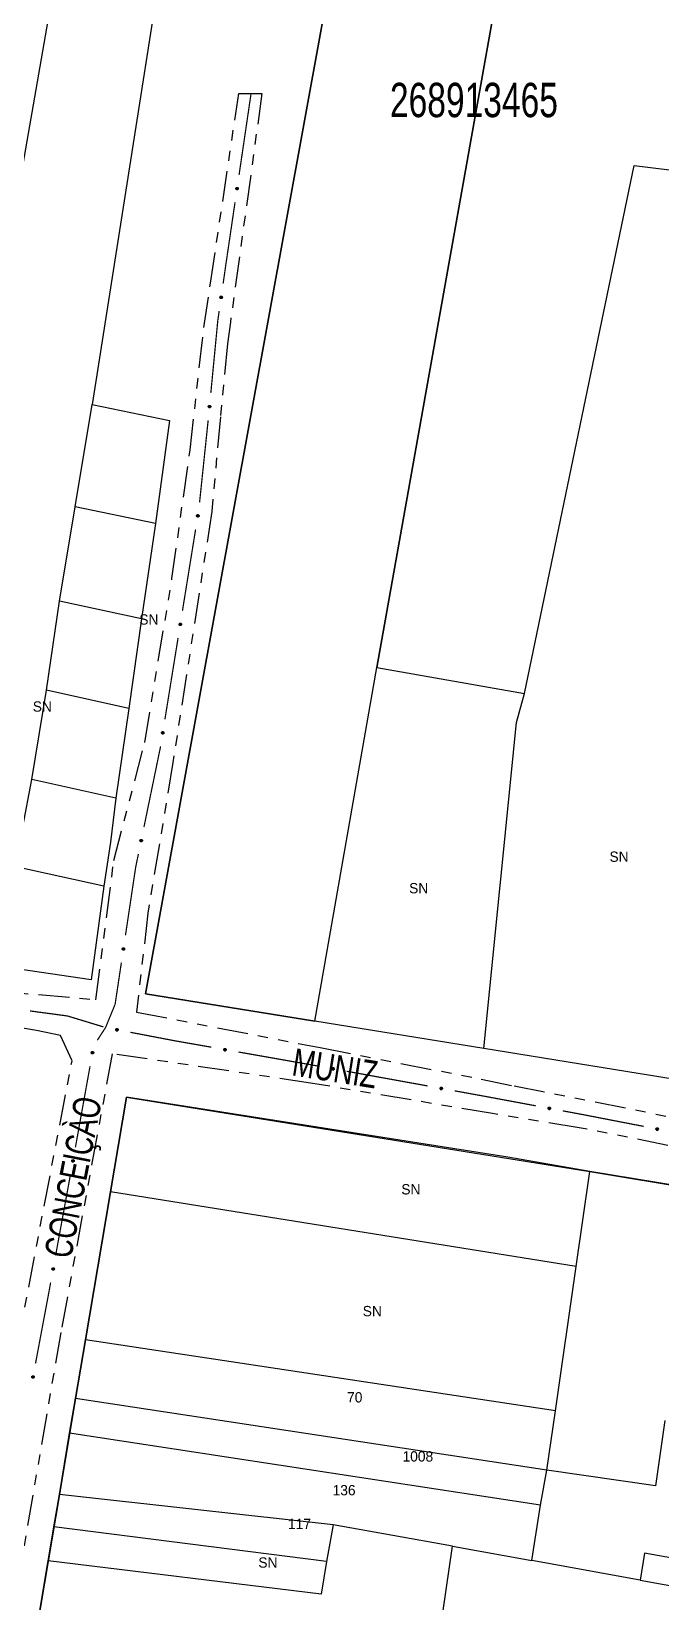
# Model space of a CAD drawing. Extents: x 209193 to 212081, y 4877574 to 4880493.
# Drawn here: x 210175.1 to 210266.9, y 4879284.2 to 4879512.9 of the extents above; entities that cross this region are included whole.
import ezdxf
from ezdxf.enums import TextEntityAlignment as Align

# ---------------------------------------------------------------- set-up
doc = ezdxf.new("R2010")
doc.units = 0
doc.header["$LTSCALE"] = 1.5
doc.header["$MEASUREMENT"] = 0
doc.linetypes.add('TRACO_25', pattern=[8, 3, -1, 1, -1, 1, -1])
for name, color, linetype in [('CD_MALHA_LOTES', 7, 'CONTINUOUS'), ('CD_TXT_QUADRA', 255, 'CONTINUOUS'), ('RU-QUADRA', 210, 'CONTINUOUS'), ('SV-EIXO-RUA-N-PAV', 6, 'CONTINUOUS'), ('SV-RUA-NAO-PAV', 7, 'CONTINUOUS'), ('SV-TXT-RUA-N-PAV', 7, 'CONTINUOUS'), ('Th_NmrPort', 1, 'CONTINUOUS')]:
    doc.layers.add(name, color=color, linetype=linetype)
doc.styles.add('ARIAL', font='ARIAL.SHX')

msp = doc.modelspace()

# ---------------------------------------------------------------- linework, layer by layer
at = {"layer": 'CD_MALHA_LOTES', "linetype": 'Continuous', "flags": 128}
for points in [[(210153.963546, 4879379.587948), (210184.934956, 4879557.23722)], [(210199.308428, 4879556.621214), (210183.908279, 4879458.642045)], [(210224.975343, 4879555.389202), (210191.676799, 4879372.811882)], [(210225.386013, 4879420.312786), (210249.273355, 4879554.225635)], [(210246.911999, 4879416.548305), (210262.859709, 4879493.412159)], [(210262.859709, 4879493.412159), (210299.238282, 4879488.963227)], [(210181.444255, 4879443.721012), (210183.908279, 4879458.642045)], [(210183.908279, 4879458.642045), (210195.201722, 4879456.314911)], [(210195.201722, 4879456.314911), (210193.148369, 4879441.291211)], [(210179.185567, 4879429.997768), (210181.444255, 4879443.721012)], [(210193.148369, 4879441.291211), (210181.444255, 4879443.721012)], [(210193.148369, 4879441.291211), (210191.095015, 4879427.431077)], [(210177.269104, 4879417.027421), (210179.185567, 4879429.997768)], [(210191.095015, 4879427.431077), (210179.185567, 4879429.997768)], [(210191.095015, 4879427.431077), (210189.246998, 4879414.358061)], [(210216.365266, 4879368.826157), (210225.386013, 4879420.312786)], [(210225.386013, 4879420.312786), (210246.911999, 4879416.548305)], [(210175.147306, 4879404.02285), (210177.269104, 4879417.027421)], [(210189.246998, 4879414.358061), (210177.269104, 4879417.027421)], [(210240.953673, 4879364.856585), (210245.71421, 4879412.304708), (210246.911999, 4879416.548305)], [(210189.246998, 4879414.358061), (210187.39898, 4879401.319269)], [(210173.846849, 4879397.144117), (210175.147306, 4879404.02285)], [(210187.39898, 4879401.319269), (210175.147306, 4879404.02285)], [(210187.39898, 4879401.319269), (210186.577638, 4879394.885429)], [(210186.577638, 4879394.885429), (210185.619407, 4879388.485811)], [(210185.619407, 4879388.485811), (210172.820172, 4879391.326283)], [(210185.619407, 4879388.485811), (210183.771389, 4879374.865235)], [(210183.771389, 4879374.865235), (210170.219258, 4879376.850143)], [(210191.676799, 4879372.811882), (210216.365266, 4879368.826157)], [(210240.953673, 4879364.856585), (210216.365266, 4879368.826157)], [(210279.051508, 4879358.70604), (210240.953673, 4879364.856585)], [(210186.582883, 4879343.977264), (210188.912909, 4879357.781519)], [(210188.912909, 4879357.781519), (210256.41674, 4879346.963657)], [(210254.420332, 4879333.111142), (210256.41674, 4879346.963657)], [(210256.41674, 4879346.963657), (210272.198844, 4879344.35318)], [(210182.946263, 4879322.43208), (210186.582883, 4879343.977264)], [(210254.420332, 4879333.111142), (210186.582883, 4879343.977264)], [(210251.390749, 4879312.089727), (210254.420332, 4879333.111142)], [(210181.505339, 4879313.89531), (210182.946263, 4879322.43208)], [(210251.390749, 4879312.089727), (210182.946263, 4879322.43208)], [(210180.65128, 4879308.835431), (210181.505339, 4879313.89531)], [(210250.151348, 4879303.489871), (210181.505339, 4879313.89531)], [(210250.151348, 4879303.489871), (210251.390749, 4879312.089727)], [(210267.355312, 4879310.707482), (210265.98773, 4879301.207549)], [(210179.149943, 4879299.940748), (210180.65128, 4879308.835431)], [(210249.241781, 4879298.351607), (210180.65128, 4879308.835431)], [(210249.241781, 4879298.351607), (210250.151348, 4879303.489871)], [(210265.98773, 4879301.207549), (210250.151348, 4879303.489871)], [(210178.35182, 4879295.212266), (210179.149943, 4879299.940748)], [(210219.022544, 4879295.529759), (210179.149943, 4879299.940748)], [(210247.978833, 4879290.298446), (210249.241781, 4879298.351607)], [(210219.022544, 4879295.529759), (210218.067491, 4879290.175655)], [(210236.412556, 4879292.388037), (210219.022544, 4879295.529759)], [(210177.520466, 4879290.2869), (210178.35182, 4879295.212266)], [(210218.067491, 4879290.175655), (210178.35182, 4879295.212266)], [(210233.638042, 4879273.313932), (210236.412556, 4879292.388037)], [(210236.412556, 4879292.388037), (210247.978833, 4879290.298446)], [(210264.346281, 4879291.394479), (210263.728195, 4879287.453265)], [(210310.102541, 4879283.168264), (210264.346281, 4879291.394479)], [(210175.857757, 4879280.43617), (210177.520466, 4879290.2869)], [(210217.265076, 4879285.421741), (210177.520466, 4879290.2869)], [(210218.067491, 4879290.175655), (210217.265076, 4879285.421741)], [(210263.728195, 4879287.453265), (210247.978833, 4879290.298446)], [(210263.728195, 4879287.453265), (210309.447486, 4879279.193905)]]:
    msp.add_lwpolyline(points, dxfattribs=at)
at = {"layer": 'RU-QUADRA', "linetype": 'Continuous'}
for points in [[(210062.921474, 4879425.723947), (210112.348921, 4879416.069189), (210138.768732, 4879559.187905), (210171.519715, 4879557.613668), (210184.934956, 4879557.23722), (210199.308428, 4879556.621214), (210183.908279, 4879458.642045), (210195.201722, 4879456.314911), (210193.148369, 4879441.291211), (210191.095015, 4879427.431077), (210189.246998, 4879414.358061), (210187.39898, 4879401.319269), (210186.577638, 4879394.885429), (210185.619407, 4879388.485811), (210183.771389, 4879374.865235)], [(210183.771389, 4879374.865235), (210170.219258, 4879376.850143), (210153.963546, 4879379.587948), (210144.928792, 4879381.025295), (210107.215538, 4879387.424912), (210057.357954, 4879396.24898), (210062.921474, 4879425.723947)]]:
    msp.add_lwpolyline(points, dxfattribs=at)
msp.add_lwpolyline([(210191.676799, 4879372.811882), (210224.975343, 4879555.389202), (210249.273355, 4879554.225635), (210225.386013, 4879420.312786), (210246.911999, 4879416.548305), (210262.859709, 4879493.412159), (210299.238282, 4879488.963227), (210345.130726, 4879483.350728), (210343.840896, 4879475.399184), (210339.785168, 4879450.396434), (210337.843043, 4879438.423618), (210333.259281, 4879410.165643), (210331.812736, 4879401.247981), (210329.517417, 4879387.097803), (210327.857879, 4879376.867079), (210323.74163, 4879351.491232), (210301.791424, 4879355.03489), (210279.051508, 4879358.70604), (210240.953673, 4879364.856585), (210216.365266, 4879368.826157)], close=True, dxfattribs=at)
at = {"layer": 'RU-QUADRA', "linetype": 'Continuous', "flags": 128}
msp.add_lwpolyline([(210310.102541, 4879283.168264), (210312.743303, 4879299.190341), (210314.563081, 4879310.231325), (210315.798159, 4879317.724812), (210317.213414, 4879325.785537), (210318.872199, 4879336.375674), (210282.144285, 4879342.70813), (210256.41674, 4879346.963657), (210244.489196, 4879349.022895), (210188.912909, 4879357.781519), (210182.946263, 4879322.43208), (210181.505339, 4879313.89531), (210179.149943, 4879299.940748), (210175.857757, 4879280.43617)], dxfattribs=at)
at = {"layer": 'SV-EIXO-RUA-N-PAV', "const_width": 0.18}
for points in [[(210207.071396, 4879503.911351), (210205.321421, 4879492.039637)], [(210204.738097, 4879488.082399), (210203.425616, 4879479.178614)], [(210203.393883, 4879478.963338), (210202.998415, 4879476.209188)], [(210203.425616, 4879479.178614), (210203.393883, 4879478.963338)], [(210202.429887, 4879472.249797), (210202.287755, 4879471.259949)], [(210202.22368, 4879470.81371), (210201.211581, 4879460.313189)], [(210202.287755, 4879471.259949), (210202.22368, 4879470.81371)], [(210200.822876, 4879456.332137), (210199.574305, 4879444.39727)], [(210198.994171, 4879440.440788), (210197.079338, 4879428.594548)], [(210196.441061, 4879424.645801), (210194.526228, 4879412.79956)], [(210193.865086, 4879408.709362), (210191.470217, 4879397.097031)], [(210193.887951, 4879408.850813), (210193.865086, 4879408.709362)], [(210190.460296, 4879392.200087), (210190.270891, 4879391.281695)], [(210190.66228, 4879393.179476), (210190.460296, 4879392.200087)], [(210190.270891, 4879391.281695), (210188.77747, 4879381.330857)], [(210188.183799, 4879377.375158), (210187.293292, 4879371.441609)], [(210187.270242, 4879371.288026), (210186.186561, 4879368.65783)], [(210187.293292, 4879371.441609), (210187.270242, 4879371.288026)], [(210174.866427, 4879370.334511), (210175.513767, 4879370.246488)], [(210175.513767, 4879370.246488), (210179.821776, 4879369.6678)], [(210179.821776, 4879369.6678), (210180.346637, 4879369.597297)], [(210180.346637, 4879369.597297), (210185.580332, 4879368.005446)], [(210186.186561, 4879368.65783), (210185.880191, 4879367.914243)], [(210185.880191, 4879367.914243), (210184.685272, 4879366.072076)], [(210189.501109, 4879367.221562), (210195.394247, 4879366.094206)], [(210195.394247, 4879366.094206), (210195.7469, 4879366.026744)], [(210195.7469, 4879366.026744), (210201.302218, 4879365.047569)], [(210205.241494, 4879364.353236), (210215.089686, 4879362.617403)], [(210183.617863, 4879362.277192), (210181.489966, 4879350.467363)], [(210215.089686, 4879362.617403), (210215.799702, 4879362.492257)], [(210215.799702, 4879362.492257), (210217.058226, 4879362.264093)], [(210220.994068, 4879361.550545), (210232.801593, 4879359.4099)], [(210236.737434, 4879358.696352), (210240.673276, 4879357.982803)], [(210240.673276, 4879357.982803), (210240.865705, 4879357.947917)], [(210240.865705, 4879357.947917), (210248.537993, 4879356.517818)], [(210252.470265, 4879355.78485), (210254.4364, 4879355.418366)], [(210254.4364, 4879355.418366), (210255.183982, 4879355.279019)], [(210255.183982, 4879355.279019), (210264.254932, 4879353.522033)], [(210180.772023, 4879346.532325), (210178.607081, 4879334.729231)], [(210177.705022, 4879329.811275), (210177.537269, 4879328.896696)], [(210177.885434, 4879330.794866), (210177.705022, 4879329.811275)], [(210177.537269, 4879328.896696), (210175.678152, 4879318.999632)]]:
    msp.add_lwpolyline(points, dxfattribs=at)
at = {"layer": 'SV-EIXO-RUA-N-PAV'}
for points in [[(210205.159616, 4879490.187109), (210205.189339, 4879490.14827), (210205.206943, 4879490.10881), (210205.212153, 4879490.071674), (210205.2082, 4879490.037657), (210205.200236, 4879490.003311), (210205.184567, 4879489.970454), (210205.159099, 4879489.93784), (210205.120347, 4879489.90775), (210205.078739, 4879489.892373), (210205.042604, 4879489.885317), (210205.006896, 4879489.887397), (210204.97366, 4879489.895692), (210204.940069, 4879489.913097), (210204.907269, 4879489.939229), (210204.877955, 4879489.978929), (210204.860962, 4879490.017732), (210204.856866, 4879490.053784), (210204.859184, 4879490.08967), (210204.867735, 4879490.124637), (210204.883302, 4879490.156801), (210204.909673, 4879490.189777), (210204.949239, 4879490.218191), (210204.987747, 4879490.235581), (210205.023733, 4879490.240183), (210205.059011, 4879490.237105), (210205.093557, 4879490.229536), (210205.12724, 4879490.215161), (210205.159616, 4879490.187109)], [(210202.843535, 4879474.356068), (210202.873404, 4879474.31734), (210202.891155, 4879474.277947), (210202.896504, 4879474.24083), (210202.892678, 4879474.206798), (210202.884843, 4879474.172423), (210202.869297, 4879474.139508), (210202.84395, 4879474.106798), (210202.805311, 4879474.076563), (210202.763761, 4879474.061031), (210202.727653, 4879474.05384), (210202.691937, 4879474.055787), (210202.65867, 4879474.063958), (210202.625015, 4879474.081237), (210202.592117, 4879474.107247), (210202.562655, 4879474.146836), (210202.545517, 4879474.185575), (210202.541286, 4879474.221612), (210202.54347, 4879474.257506), (210202.55189, 4879474.292505), (210202.567337, 4879474.324727), (210202.593584, 4879474.357802), (210202.633044, 4879474.386363), (210202.671487, 4879474.403897), (210202.707455, 4879474.408633), (210202.742745, 4879474.405687), (210202.777318, 4879474.398248), (210202.811055, 4879474.383998), (210202.843535, 4879474.356068)], [(210201.143057, 4879458.454871), (210201.174694, 4879458.417574), (210201.194259, 4879458.379049), (210201.201328, 4879458.342221), (210201.199089, 4879458.308048), (210201.192861, 4879458.273346), (210201.178863, 4879458.239744), (210201.155065, 4879458.205891), (210201.117873, 4879458.173891), (210201.077091, 4879458.156444), (210201.041356, 4879458.147581), (210201.005588, 4879458.147864), (210200.971978, 4879458.154479), (210200.937555, 4879458.170174), (210200.903484, 4879458.194626), (210200.872212, 4879458.232802), (210200.853291, 4879458.270702), (210200.847388, 4879458.306504), (210200.847901, 4879458.34246), (210200.854684, 4879458.377813), (210200.868615, 4879458.410718), (210200.893296, 4879458.444978), (210200.931385, 4879458.475344), (210200.96897, 4879458.494647), (210201.004679, 4879458.501051), (210201.040067, 4879458.499749), (210201.07495, 4879458.493926), (210201.109313, 4879458.481261), (210201.143057, 4879458.454871)], [(210199.444907, 4879442.539436), (210199.474088, 4879442.500187), (210199.491141, 4879442.460487), (210199.495835, 4879442.423281), (210199.491409, 4879442.389322), (210199.482969, 4879442.35509), (210199.466844, 4879442.322455), (210199.440925, 4879442.290198), (210199.401758, 4879442.260649), (210199.359941, 4879442.245852), (210199.323711, 4879442.239299), (210199.288035, 4879442.241875), (210199.254918, 4879442.250632), (210199.221572, 4879442.268502), (210199.189139, 4879442.295088), (210199.16038, 4879442.335191), (210199.143928, 4879442.374226), (210199.140333, 4879442.410332), (210199.14315, 4879442.446182), (210199.152186, 4879442.481027), (210199.168198, 4879442.512971), (210199.195025, 4879442.545578), (210199.234983, 4879442.573439), (210199.273729, 4879442.590292), (210199.309775, 4879442.594393), (210199.345007, 4879442.590825), (210199.379444, 4879442.582777), (210199.412924, 4879442.567934), (210199.444907, 4879442.539436)], [(210196.891797, 4879426.744448), (210196.920977, 4879426.705199), (210196.938031, 4879426.665499), (210196.942724, 4879426.628294), (210196.938299, 4879426.594335), (210196.929858, 4879426.560103), (210196.913734, 4879426.527468), (210196.887815, 4879426.49521), (210196.848648, 4879426.465661), (210196.806831, 4879426.450865), (210196.770601, 4879426.444312), (210196.734925, 4879426.446888), (210196.701808, 4879426.455644), (210196.668462, 4879426.473514), (210196.636029, 4879426.5001), (210196.60727, 4879426.540203), (210196.590818, 4879426.579239), (210196.587223, 4879426.615345), (210196.59004, 4879426.651195), (210196.599076, 4879426.686039), (210196.615088, 4879426.717984), (210196.641915, 4879426.750591), (210196.681873, 4879426.778452), (210196.720618, 4879426.795305), (210196.756665, 4879426.799406), (210196.791897, 4879426.795838), (210196.826334, 4879426.78779), (210196.859814, 4879426.772947), (210196.891797, 4879426.744448)], [(210194.338686, 4879410.949461), (210194.367867, 4879410.910212), (210194.384921, 4879410.870512), (210194.389614, 4879410.833306), (210194.385189, 4879410.799347), (210194.376748, 4879410.765115), (210194.360624, 4879410.73248), (210194.334705, 4879410.700223), (210194.295538, 4879410.670674), (210194.253721, 4879410.655877), (210194.217491, 4879410.649324), (210194.181815, 4879410.6519), (210194.148698, 4879410.660657), (210194.115352, 4879410.678527), (210194.082919, 4879410.705113), (210194.054159, 4879410.745216), (210194.037707, 4879410.784251), (210194.034113, 4879410.820357), (210194.03693, 4879410.856207), (210194.045965, 4879410.891052), (210194.061978, 4879410.922996), (210194.088805, 4879410.955603), (210194.128762, 4879410.983464), (210194.167508, 4879411.000317), (210194.203554, 4879411.004418), (210194.238787, 4879411.00085), (210194.273224, 4879410.992802), (210194.306704, 4879410.977959), (210194.338686, 4879410.949461)], [(210191.203081, 4879395.256738), (210191.230543, 4879395.216267), (210191.245869, 4879395.175869), (210191.248954, 4879395.138495), (210191.243068, 4879395.104759), (210191.23316, 4879395.070923), (210191.215643, 4879395.039013), (210191.188357, 4879395.007903), (210191.147953, 4879394.980071), (210191.105537, 4879394.96709), (210191.069058, 4879394.962106), (210191.033526, 4879394.966217), (210191.000817, 4879394.976394), (210190.968273, 4879394.995685), (210190.937016, 4879395.023645), (210190.910013, 4879395.06495), (210190.895259, 4879395.104659), (210190.893225, 4879395.140886), (210190.897584, 4879395.176581), (210190.908114, 4879395.211004), (210190.925489, 4879395.242228), (210190.953697, 4879395.273648), (210190.994819, 4879395.29976), (210191.034255, 4879395.314928), (210191.070445, 4879395.31747), (210191.10549, 4879395.312387), (210191.139548, 4879395.302861), (210191.172358, 4879395.286589), (210191.203081, 4879395.256738)], [(210188.61082, 4879379.478759), (210188.640443, 4879379.439841), (210188.657943, 4879379.400336), (210188.663056, 4879379.363186), (210188.659014, 4879379.329179), (210188.65096, 4879379.294854), (210188.635206, 4879379.262039), (210188.609652, 4879379.229491), (210188.570821, 4879379.199503), (210188.529174, 4879379.184235), (210188.49302, 4879379.177273), (210188.457317, 4879379.179446), (210188.424103, 4879379.187829), (210188.390558, 4879379.205321), (210188.357827, 4879379.231539), (210188.328617, 4879379.271315), (210188.311725, 4879379.310162), (210188.307723, 4879379.346226), (210188.310135, 4879379.382105), (210188.318777, 4879379.41705), (210188.334428, 4879379.449173), (210188.360885, 4879379.48208), (210188.400526, 4879379.51039), (210188.439079, 4879379.52768), (210188.475077, 4879379.532187), (210188.510347, 4879379.529017), (210188.544873, 4879379.521358), (210188.578519, 4879379.506894), (210188.61082, 4879379.478759)], [(210187.416292, 4879367.732464), (210187.456364, 4879367.760504), (210187.496538, 4879367.776409), (210187.533863, 4879367.78003), (210187.567681, 4879367.77463), (210187.601656, 4879367.765208), (210187.633814, 4879367.748152), (210187.665312, 4879367.721316), (210187.693723, 4879367.681316), (210187.707311, 4879367.63909), (210187.712819, 4879367.602687), (210187.709218, 4879367.5671), (210187.699513, 4879367.534248), (210187.680691, 4879367.50143), (210187.653184, 4879367.469775), (210187.61227, 4879367.442181), (210187.572778, 4879367.426858), (210187.536583, 4879367.424303), (210187.500829, 4879367.42815), (210187.466259, 4879367.438184), (210187.434788, 4879367.455109), (210187.402966, 4879367.482862), (210187.376266, 4879367.523604), (210187.360534, 4879367.562819), (210187.357471, 4879367.598968), (210187.362051, 4879367.634083), (210187.371086, 4879367.668274), (210187.386885, 4879367.701314), (210187.416292, 4879367.732464)], [(210184.106326, 4879364.36738), (210184.134796, 4879364.327612), (210184.151131, 4879364.287611), (210184.155154, 4879364.250327), (210184.150117, 4879364.216453), (210184.141062, 4879364.182379), (210184.124352, 4879364.150039), (210184.097856, 4879364.118254), (210184.058163, 4879364.089416), (210184.016086, 4879364.075374), (210183.979744, 4879364.069475), (210183.944121, 4879364.072693), (210183.911167, 4879364.082045), (210183.878148, 4879364.100513), (210183.846199, 4879364.127678), (210183.818167, 4879364.168293), (210183.802421, 4879364.207618), (210183.799477, 4879364.243783), (210183.802939, 4879364.279577), (210183.812601, 4879364.314253), (210183.829186, 4879364.345904), (210183.856596, 4879364.378022), (210183.897049, 4879364.405159), (210183.936092, 4879364.421312), (210183.972206, 4879364.424762), (210184.007368, 4879364.420561), (210184.041655, 4879364.411893), (210184.074863, 4879364.39645), (210184.106326, 4879364.36738)], [(210203.149465, 4879364.833753), (210203.189125, 4879364.862373), (210203.229063, 4879364.87886), (210203.266332, 4879364.883024), (210203.300224, 4879364.878117), (210203.334333, 4879364.869191), (210203.366736, 4879364.852604), (210203.398621, 4879364.826229), (210203.42761, 4879364.786646), (210203.441812, 4879364.744623), (210203.447849, 4879364.708304), (210203.444766, 4879364.672668), (210203.43554, 4879364.639679), (210203.417198, 4879364.60659), (210203.390153, 4879364.574538), (210203.349646, 4879364.546352), (210203.31038, 4879364.530456), (210203.274227, 4879364.527375), (210203.238421, 4879364.530701), (210203.203708, 4879364.540231), (210203.171994, 4879364.556696), (210203.139772, 4879364.583983), (210203.112482, 4879364.624333), (210203.096181, 4879364.663314), (210203.092593, 4879364.699415), (210203.096661, 4879364.734593), (210203.105198, 4879364.768912), (210203.120515, 4879364.802179), (210203.149465, 4879364.833753)], [(210218.904408, 4879362.041265), (210218.944207, 4879362.069691), (210218.984226, 4879362.085984), (210219.021514, 4879362.089966), (210219.055382, 4879362.084893), (210219.089447, 4879362.0758), (210219.121768, 4879362.059056), (210219.153525, 4879362.032525), (210219.182321, 4879361.992801), (210219.196316, 4879361.95071), (210219.202176, 4879361.914361), (210219.19892, 4879361.878741), (210219.189533, 4879361.845797), (210219.171029, 4879361.812798), (210219.143829, 4879361.780879), (210219.103184, 4879361.75289), (210219.063842, 4879361.737186), (210219.027674, 4879361.734282), (210218.991884, 4879361.737782), (210218.957218, 4879361.747482), (210218.925586, 4879361.764101), (210218.893497, 4879361.791546), (210218.866404, 4879361.832028), (210218.850293, 4879361.871089), (210218.846881, 4879361.907206), (210218.851121, 4879361.942364), (210218.859825, 4879361.976641), (210218.875304, 4879362.009832), (210218.904408, 4879362.041265)], [(210234.647774, 4879359.187071), (210234.687574, 4879359.215498), (210234.727592, 4879359.23179), (210234.76488, 4879359.235772), (210234.798749, 4879359.230699), (210234.832813, 4879359.221607), (210234.865135, 4879359.204862), (210234.896891, 4879359.178332), (210234.925687, 4879359.138608), (210234.939683, 4879359.096516), (210234.945543, 4879359.060168), (210234.942286, 4879359.024547), (210234.932899, 4879358.991604), (210234.914396, 4879358.958605), (210234.887195, 4879358.926685), (210234.84655, 4879358.898697), (210234.807208, 4879358.882993), (210234.77104, 4879358.880088), (210234.73525, 4879358.883589), (210234.700584, 4879358.893289), (210234.668952, 4879358.909908), (210234.636863, 4879358.937352), (210234.60977, 4879358.977835), (210234.593659, 4879359.016895), (210234.590247, 4879359.053013), (210234.594487, 4879359.088171), (210234.603191, 4879359.122448), (210234.618671, 4879359.155639), (210234.647774, 4879359.187071)], [(210250.383053, 4879356.285879), (210250.422992, 4879356.314108), (210250.46309, 4879356.330203), (210250.500398, 4879356.334001), (210250.53424, 4879356.328761), (210250.568259, 4879356.319501), (210250.600498, 4879356.302597), (210250.632123, 4879356.27591), (210250.660722, 4879356.236044), (210250.67451, 4879356.193884), (210250.680191, 4879356.157507), (210250.676758, 4879356.121903), (210250.667209, 4879356.089006), (210250.648543, 4879356.056099), (210250.621185, 4879356.024314), (210250.580403, 4879355.996527), (210250.540983, 4879355.981018), (210250.504801, 4879355.978291), (210250.469029, 4879355.981969), (210250.434412, 4879355.991839), (210250.402862, 4879356.008615), (210250.370908, 4879356.036217), (210250.344016, 4879356.076833), (210250.328098, 4879356.115972), (210250.324865, 4879356.152106), (210250.329278, 4879356.187243), (210250.338151, 4879356.221476), (210250.353794, 4879356.254591), (210250.383053, 4879356.285879)], [(210266.098313, 4879353.277108), (210266.13845, 4879353.305056), (210266.17866, 4879353.320868), (210266.215994, 4879353.324403), (210266.249799, 4879353.318925), (210266.283752, 4879353.309425), (210266.31587, 4879353.292295), (210266.347307, 4879353.265386), (210266.375625, 4879353.22532), (210266.389116, 4879353.183063), (210266.39454, 4879353.146648), (210266.390857, 4879353.111069), (210266.381076, 4879353.07824), (210266.362178, 4879353.045465), (210266.334598, 4879353.013873), (210266.293621, 4879352.986374), (210266.254093, 4879352.971142), (210266.217893, 4879352.968671), (210266.182147, 4879352.9726), (210266.1476, 4879352.982714), (210266.116169, 4879352.999711), (210266.084411, 4879353.027538), (210266.057805, 4879353.068342), (210266.042163, 4879353.107593), (210266.039184, 4879353.143749), (210266.043845, 4879353.178853), (210266.052959, 4879353.213023), (210266.068835, 4879353.246027), (210266.098313, 4879353.277108)], [(210181.267042, 4879348.62097), (210181.295386, 4879348.581113), (210181.311597, 4879348.541061), (210181.315502, 4879348.503764), (210181.310359, 4879348.469907), (210181.301197, 4879348.435861), (210181.284386, 4879348.403574), (210181.25779, 4879348.371872), (210181.218007, 4879348.343158), (210181.175886, 4879348.329249), (210181.139526, 4879348.323464), (210181.103912, 4879348.326794), (210181.070988, 4879348.336249), (210181.038028, 4879348.35482), (210181.006164, 4879348.382086), (210180.978259, 4879348.422788), (210180.962636, 4879348.462163), (210180.959806, 4879348.498337), (210180.96338, 4879348.534119), (210180.973151, 4879348.568765), (210180.989836, 4879348.600364), (210181.017346, 4879348.632396), (210181.057884, 4879348.659406), (210181.096978, 4879348.675436), (210181.133103, 4879348.678773), (210181.168251, 4879348.674461), (210181.20251, 4879348.665686), (210181.23567, 4879348.650139), (210181.267042, 4879348.62097)], [(210178.380454, 4879332.883512), (210178.408798, 4879332.843654), (210178.425008, 4879332.803602), (210178.428913, 4879332.766306), (210178.423771, 4879332.732448), (210178.414608, 4879332.698402), (210178.397797, 4879332.666115), (210178.371201, 4879332.634413), (210178.331418, 4879332.6057), (210178.289298, 4879332.59179), (210178.252938, 4879332.586005), (210178.217324, 4879332.589335), (210178.184399, 4879332.59879), (210178.151439, 4879332.617361), (210178.119575, 4879332.644627), (210178.091671, 4879332.68533), (210178.076048, 4879332.724704), (210178.073218, 4879332.760878), (210178.076792, 4879332.796661), (210178.086563, 4879332.831306), (210178.103247, 4879332.862905), (210178.130758, 4879332.894937), (210178.171296, 4879332.921947), (210178.210389, 4879332.937977), (210178.246514, 4879332.941314), (210178.281663, 4879332.937002), (210178.315922, 4879332.928228), (210178.349081, 4879332.91268), (210178.380454, 4879332.883512)], [(210175.443633, 4879317.154899), (210175.471807, 4879317.11492), (210175.487846, 4879317.0748), (210175.491591, 4879317.037487), (210175.486304, 4879317.003651), (210175.476996, 4879316.969645), (210175.460047, 4879316.93743), (210175.433316, 4879316.905842), (210175.39341, 4879316.877299), (210175.351231, 4879316.86357), (210175.314846, 4879316.857941), (210175.279247, 4879316.861423), (210175.246363, 4879316.871018), (210175.213483, 4879316.88973), (210175.181736, 4879316.917132), (210175.154005, 4879316.957954), (210175.138551, 4879316.997395), (210175.135876, 4879317.033581), (210175.139603, 4879317.069347), (210175.149522, 4879317.103951), (210175.166341, 4879317.135478), (210175.193988, 4879317.167392), (210175.234642, 4879317.194228), (210175.273803, 4879317.210091), (210175.309942, 4879317.213274), (210175.345072, 4879317.208812), (210175.379293, 4879317.19989), (210175.412386, 4879317.184201), (210175.443633, 4879317.154899)]]:
    msp.add_lwpolyline(points, close=True, dxfattribs=at)
for points in [[(210204.867735, 4879490.124637), (210204.860962, 4879490.017732)], [(210204.875514, 4879490.136332), (210204.869911, 4879490.004749)], [(210204.883302, 4879490.156801), (210204.877955, 4879489.978929)], [(210204.898038, 4879490.167494), (210204.893284, 4879489.966822)], [(210204.909673, 4879490.189777), (210204.907269, 4879489.939229)], [(210204.93041, 4879490.199962), (210204.923607, 4879489.929249)], [(210204.949239, 4879490.218191), (210204.940069, 4879489.913097)], [(210204.967186, 4879490.224885), (210204.956516, 4879489.909226)], [(210204.987747, 4879490.235581), (210204.97366, 4879489.895692)], [(210205.004473, 4879490.234561), (210204.990222, 4879489.894603)], [(210205.023733, 4879490.240183), (210205.006896, 4879489.887397)], [(210205.040566, 4879490.236137), (210205.022421, 4879489.888477)], [(210205.059011, 4879490.237105), (210205.042604, 4879489.885317)], [(210205.076815, 4879490.229414), (210205.063161, 4879489.893506)], [(210205.093557, 4879490.229536), (210205.078739, 4879489.892373)], [(210205.109569, 4879490.21769), (210205.100647, 4879489.904532)], [(210205.12724, 4879490.215161), (210205.120347, 4879489.90775)], [(210205.141526, 4879490.200565), (210205.138376, 4879489.926556)], [(210205.159616, 4879490.187109), (210205.159099, 4879489.93784)], [(210205.174947, 4879490.165295), (210205.172495, 4879489.961525)], [(210205.189339, 4879490.14827), (210205.184567, 4879489.970454)], [(210205.199472, 4879490.125819), (210205.192717, 4879489.995784)], [(210205.206943, 4879490.10881), (210205.200236, 4879490.003311)], [(210202.55189, 4879474.292505), (210202.545517, 4879474.185575)], [(210202.559626, 4879474.30423), (210202.554514, 4879474.172626)], [(210202.567337, 4879474.324727), (210202.562655, 4879474.146836)], [(210202.582033, 4879474.335475), (210202.578029, 4879474.134786)], [(210202.593584, 4879474.357802), (210202.592117, 4879474.107247)], [(210202.614283, 4879474.368064), (210202.608492, 4879474.097328)], [(210202.633044, 4879474.386363), (210202.625015, 4879474.081237)], [(210202.650966, 4879474.393124), (210202.641476, 4879474.077428)], [(210202.671487, 4879474.403897), (210202.65867, 4879474.063958)], [(210202.688216, 4879474.402939), (210202.675236, 4879474.062931)], [(210202.707455, 4879474.408633), (210202.691937, 4879474.055787)], [(210202.724303, 4879474.40465), (210202.707458, 4879474.056925)], [(210202.742745, 4879474.405687), (210202.727653, 4879474.05384)], [(210202.760578, 4879474.398063), (210202.748179, 4879474.062106)], [(210202.777318, 4879474.398248), (210202.763761, 4879474.061031)], [(210202.793375, 4879474.386461), (210202.785624, 4879474.073272)], [(210202.811055, 4879474.383998), (210202.805311, 4879474.076563)], [(210202.825396, 4879474.369456), (210202.823269, 4879474.095437)], [(210202.843535, 4879474.356068), (210202.84395, 4879474.106798)], [(210202.858948, 4879474.334311), (210202.857258, 4879474.130533)], [(210202.873404, 4879474.31734), (210202.869297, 4879474.139508)], [(210202.88362, 4879474.294927), (210202.877352, 4879474.164868)], [(210202.891155, 4879474.277947), (210202.884843, 4879474.172423)], [(210200.854684, 4879458.377813), (210200.853291, 4879458.270702)], [(210200.861865, 4879458.389884), (210200.86288, 4879458.258185)], [(210200.868615, 4879458.410718), (210200.872212, 4879458.232802)], [(210200.882795, 4879458.422138), (210200.88813, 4879458.221481)], [(210200.893296, 4879458.444978), (210200.903484, 4879458.194626)], [(210200.913494, 4879458.456192), (210200.920302, 4879458.185479)], [(210200.931385, 4879458.475344), (210200.937555, 4879458.170174)], [(210200.948972, 4879458.482931), (210200.954176, 4879458.167135)], [(210200.96897, 4879458.494647), (210200.971978, 4879458.154479)], [(210200.985726, 4879458.494468), (210200.988573, 4879458.154224)], [(210201.004679, 4879458.501051), (210201.005588, 4879458.147864)], [(210201.021694, 4879458.497855), (210201.02104, 4879458.149724)], [(210201.040067, 4879458.499749), (210201.041356, 4879458.147581)], [(210201.058236, 4879458.492963), (210201.061476, 4879458.156793)], [(210201.07495, 4879458.493926), (210201.077091, 4879458.156444)], [(210201.091537, 4879458.482899), (210201.098361, 4879458.169688)], [(210201.109313, 4879458.481261), (210201.117873, 4879458.173891)], [(210201.124314, 4879458.467402), (210201.134935, 4879458.19358)], [(210201.143057, 4879458.454871), (210201.155065, 4879458.205891)], [(210201.159465, 4879458.433855), (210201.167254, 4879458.230219)], [(210201.174694, 4879458.417574), (210201.178863, 4879458.239744)], [(210201.185942, 4879458.395661), (210201.185729, 4879458.265451)], [(210201.194259, 4879458.379049), (210201.192861, 4879458.273346)], [(210199.152186, 4879442.481027), (210199.143928, 4879442.374226)], [(210199.160127, 4879442.492613), (210199.152695, 4879442.36112)], [(210199.168198, 4879442.512971), (210199.16038, 4879442.335191)], [(210199.183082, 4879442.523459), (210199.175539, 4879442.322872)], [(210199.195025, 4879442.545578), (210199.189139, 4879442.295088)], [(210199.215901, 4879442.555474), (210199.205336, 4879442.284882)], [(210199.234983, 4879442.573439), (210199.221572, 4879442.268502)], [(210199.25302, 4879442.579883), (210199.237964, 4879442.264403)], [(210199.273729, 4879442.590292), (210199.254918, 4879442.250632)], [(210199.290439, 4879442.589039), (210199.271463, 4879442.249313)], [(210199.309775, 4879442.594393), (210199.288035, 4879442.241875)], [(210199.32655, 4879442.590113), (210199.303574, 4879442.24274)], [(210199.345007, 4879442.590825), (210199.323711, 4879442.239299)], [(210199.362703, 4879442.582887), (210199.34438, 4879442.247202)], [(210199.379444, 4879442.582777), (210199.359941, 4879442.245852)], [(210199.39529, 4879442.570709), (210199.382016, 4879442.257705)], [(210199.412924, 4879442.567934), (210199.401758, 4879442.260649)], [(210199.427006, 4879442.553142), (210199.420047, 4879442.279203)], [(210199.444907, 4879442.539436), (210199.440925, 4879442.290198)], [(210199.459933, 4879442.517411), (210199.454649, 4879442.313694)], [(210199.474088, 4879442.500187), (210199.466844, 4879442.322455)], [(210199.483907, 4879442.477597), (210199.475345, 4879442.347669)], [(210199.491141, 4879442.460487), (210199.482969, 4879442.35509)], [(210196.599076, 4879426.686039), (210196.590818, 4879426.579239)], [(210196.607017, 4879426.697626), (210196.599584, 4879426.566133)], [(210196.615088, 4879426.717984), (210196.60727, 4879426.540203)], [(210196.629972, 4879426.728471), (210196.622429, 4879426.527884)], [(210196.641915, 4879426.750591), (210196.636029, 4879426.5001)], [(210196.662791, 4879426.760486), (210196.652226, 4879426.489894)], [(210196.681873, 4879426.778452), (210196.668462, 4879426.473514)], [(210196.69991, 4879426.784896), (210196.684854, 4879426.469416)], [(210196.720618, 4879426.795305), (210196.701808, 4879426.455644)], [(210196.737328, 4879426.794052), (210196.718353, 4879426.454325)], [(210196.756665, 4879426.799406), (210196.734925, 4879426.446888)], [(210196.77344, 4879426.795126), (210196.750464, 4879426.447752)], [(210196.791897, 4879426.795838), (210196.770601, 4879426.444312)], [(210196.809592, 4879426.7879), (210196.79127, 4879426.452214)], [(210196.826334, 4879426.78779), (210196.806831, 4879426.450865)], [(210196.84218, 4879426.775721), (210196.828906, 4879426.462718)], [(210196.859814, 4879426.772947), (210196.848648, 4879426.465661)], [(210196.873896, 4879426.758155), (210196.866937, 4879426.484215)], [(210196.891797, 4879426.744448), (210196.887815, 4879426.49521)], [(210196.906823, 4879426.722423), (210196.901539, 4879426.518707)], [(210196.920977, 4879426.705199), (210196.913734, 4879426.527468)], [(210196.930797, 4879426.68261), (210196.922235, 4879426.552682)], [(210196.938031, 4879426.665499), (210196.929858, 4879426.560103)], [(210194.045965, 4879410.891052), (210194.037707, 4879410.784251)], [(210194.053907, 4879410.902638), (210194.046474, 4879410.771145)], [(210194.061978, 4879410.922996), (210194.054159, 4879410.745216)], [(210194.076861, 4879410.933484), (210194.069319, 4879410.732897)], [(210194.088805, 4879410.955603), (210194.082919, 4879410.705113)], [(210194.109681, 4879410.965499), (210194.099116, 4879410.694907)], [(210194.128762, 4879410.983464), (210194.115352, 4879410.678527)], [(210194.1468, 4879410.989908), (210194.131744, 4879410.674428)], [(210194.167508, 4879411.000317), (210194.148698, 4879410.660657)], [(210194.184218, 4879410.999064), (210194.165243, 4879410.659338)], [(210194.203554, 4879411.004418), (210194.181815, 4879410.6519)], [(210194.22033, 4879411.000138), (210194.197354, 4879410.652765)], [(210194.238787, 4879411.00085), (210194.217491, 4879410.649324)], [(210194.256482, 4879410.992913), (210194.23816, 4879410.657227)], [(210194.273224, 4879410.992802), (210194.253721, 4879410.655877)], [(210194.28907, 4879410.980734), (210194.275796, 4879410.66773)], [(210194.306704, 4879410.977959), (210194.295538, 4879410.670674)], [(210194.320786, 4879410.963167), (210194.313826, 4879410.689228)], [(210194.338686, 4879410.949461), (210194.334705, 4879410.700223)], [(210194.353713, 4879410.927436), (210194.348429, 4879410.723719)], [(210194.367867, 4879410.910212), (210194.360624, 4879410.73248)], [(210194.377686, 4879410.887623), (210194.369125, 4879410.757694)], [(210194.384921, 4879410.870512), (210194.376748, 4879410.765115)], [(210190.908114, 4879395.211004), (210190.895259, 4879395.104659)], [(210190.916548, 4879395.222237), (210190.903453, 4879395.091187)], [(210190.925489, 4879395.242228), (210190.910013, 4879395.06495)], [(210190.940811, 4879395.252064), (210190.924627, 4879395.051989)], [(210190.953697, 4879395.273648), (210190.937016, 4879395.023645)], [(210190.97498, 4879395.282635), (210190.952758, 4879395.01275)], [(210190.994819, 4879395.29976), (210190.968273, 4879394.995685)], [(210191.013117, 4879395.305421), (210190.984473, 4879394.990883)], [(210191.034255, 4879395.314928), (210191.000817, 4879394.976394)], [(210191.050896, 4879395.312955), (210191.01729, 4879394.974363)], [(210191.070445, 4879395.31747), (210191.033526, 4879394.966217)], [(210191.08702, 4879395.312471), (210191.049088, 4879394.966412)], [(210191.10549, 4879395.312387), (210191.069058, 4879394.962106)], [(210191.122827, 4879395.303693), (210191.090049, 4879394.96911)], [(210191.139548, 4879395.302861), (210191.105537, 4879394.96709)], [(210191.154859, 4879395.290121), (210191.128102, 4879394.977981)], [(210191.172358, 4879395.286589), (210191.147953, 4879394.980071)], [(210191.185788, 4879395.271203), (210191.167024, 4879394.997819)], [(210191.203081, 4879395.256738), (210191.188357, 4879395.007903)], [(210191.217144, 4879395.234085), (210191.203081, 4879395.030786)], [(210191.230543, 4879395.216267), (210191.215643, 4879395.039013)], [(210191.239379, 4879395.193276), (210191.225223, 4879395.063837)], [(210191.245869, 4879395.175869), (210191.23316, 4879395.070923)], [(210188.318777, 4879379.41705), (210188.311725, 4879379.310162)], [(210188.326587, 4879379.428725), (210188.320639, 4879379.297156)], [(210188.334428, 4879379.449173), (210188.328617, 4879379.271315)], [(210188.349192, 4879379.459827), (210188.343914, 4879379.259168)], [(210188.360885, 4879379.48208), (210188.357827, 4879379.231539)], [(210188.381649, 4879379.492211), (210188.374138, 4879379.221517)], [(210188.400526, 4879379.51039), (210188.390558, 4879379.205321)], [(210188.41849, 4879379.517038), (210188.406995, 4879379.201408)], [(210188.439079, 4879379.52768), (210188.424103, 4879379.187829)], [(210188.455802, 4879379.526616), (210188.440662, 4879379.186696)], [(210188.475077, 4879379.532187), (210188.457317, 4879379.179446)], [(210188.4919, 4879379.528097), (210188.472846, 4879379.180487)], [(210188.510347, 4879379.529017), (210188.49302, 4879379.177273)], [(210188.528131, 4879379.52128), (210188.513599, 4879379.185409)], [(210188.544873, 4879379.521358), (210188.529174, 4879379.184235)], [(210188.560854, 4879379.50947), (210188.551113, 4879379.196336)], [(210188.578519, 4879379.506894), (210188.570821, 4879379.199503)], [(210188.592766, 4879379.492262), (210188.588899, 4879379.218261)], [(210188.61082, 4879379.478759), (210188.609652, 4879379.229491)], [(210188.626094, 4879379.456904), (210188.62311, 4879379.253141)], [(210188.640443, 4879379.439841), (210188.635206, 4879379.262039)], [(210188.650516, 4879379.417364), (210188.643421, 4879379.287348)], [(210188.657943, 4879379.400336), (210188.65096, 4879379.294854)], [(210187.357471, 4879367.598968), (210187.709218, 4879367.5671)], [(210187.360534, 4879367.562819), (210187.699513, 4879367.534248)], [(210187.362051, 4879367.634083), (210187.712819, 4879367.602687)], [(210187.362232, 4879367.615614), (210187.708801, 4879367.582657)], [(210187.362267, 4879367.579486), (210187.701307, 4879367.550748)], [(210187.370343, 4879367.54182), (210187.68526, 4879367.517697)], [(210187.370494, 4879367.651543), (210187.705514, 4879367.623575)], [(210187.371086, 4879367.668274), (210187.707311, 4879367.63909)], [(210187.376266, 4879367.523604), (210187.680691, 4879367.50143)], [(210187.383605, 4879367.683767), (210187.696097, 4879367.661497)], [(210187.386885, 4879367.701314), (210187.693723, 4879367.681316)], [(210187.393675, 4879367.504014), (210187.663851, 4879367.485672)], [(210187.402076, 4879367.714965), (210187.675703, 4879367.70013)], [(210187.402966, 4879367.482862), (210187.653184, 4879367.469775)], [(210187.416292, 4879367.732464), (210187.665312, 4879367.721316)], [(210187.424733, 4879367.470288), (210187.62502, 4879367.456979)], [(210187.434788, 4879367.455109), (210187.61227, 4879367.442181)], [(210187.43874, 4879367.74685), (210187.64222, 4879367.73571)], [(210187.454906, 4879367.446455), (210187.58613, 4879367.435244)], [(210187.456364, 4879367.760504), (210187.633814, 4879367.748152)], [(210187.466259, 4879367.438184), (210187.572778, 4879367.426858)], [(210187.479226, 4879367.769669), (210187.608854, 4879367.757375)], [(210187.496538, 4879367.776409), (210187.601656, 4879367.765208)], [(210183.812601, 4879364.314253), (210183.802421, 4879364.207618)], [(210183.820749, 4879364.325694), (210183.81095, 4879364.194357)], [(210183.829186, 4879364.345904), (210183.818167, 4879364.168293)], [(210183.844256, 4879364.356121), (210183.833102, 4879364.155703)], [(210183.856596, 4879364.378022), (210183.846199, 4879364.127678)], [(210183.877647, 4879364.38754), (210183.86221, 4879364.117182)], [(210183.897049, 4879364.405159), (210183.878148, 4879364.100513)], [(210183.9152, 4879364.411277), (210183.894464, 4879364.096119)], [(210183.936092, 4879364.421312), (210183.911167, 4879364.082045)], [(210183.952777, 4879364.419758), (210183.927685, 4879364.080428)], [(210183.972206, 4879364.424762), (210183.944121, 4879364.072693)], [(210183.988902, 4879364.420181), (210183.959673, 4879364.073278)], [(210184.007368, 4879364.420561), (210183.979744, 4879364.069475)], [(210184.024918, 4879364.412305), (210184.000553, 4879364.077004)], [(210184.041655, 4879364.411893), (210184.016086, 4879364.075374)], [(210184.057281, 4879364.399542), (210184.038371, 4879364.086828)], [(210184.074863, 4879364.39645), (210184.058163, 4879364.089416)], [(210184.088676, 4879364.381407), (210184.076783, 4879364.107637)], [(210184.106326, 4879364.36738), (210184.097856, 4879364.118254)], [(210184.120954, 4879364.345088), (210184.112001, 4879364.1415)], [(210184.134796, 4879364.327612), (210184.124352, 4879364.150039)], [(210184.144206, 4879364.304849), (210184.133306, 4879364.175096)], [(210184.151131, 4879364.287611), (210184.141062, 4879364.182379)], [(210203.092593, 4879364.699415), (210203.444766, 4879364.672668)], [(210203.096181, 4879364.663314), (210203.43554, 4879364.639679)], [(210203.096661, 4879364.734593), (210203.447849, 4879364.708304)], [(210203.09711, 4879364.716128), (210203.444122, 4879364.688218)], [(210203.097671, 4879364.680005), (210203.437094, 4879364.656203)], [(210203.104849, 4879364.752174), (210203.440241, 4879364.729083)], [(210203.105198, 4879364.768912), (210203.441812, 4879364.744623)], [(210203.106295, 4879364.642461), (210203.421529, 4879364.622922)], [(210203.112482, 4879364.624333), (210203.417198, 4879364.60659)], [(210203.11749, 4879364.784585), (210203.430273, 4879364.766864)], [(210203.120515, 4879364.802179), (210203.42761, 4879364.786646)], [(210203.130174, 4879364.604998), (210203.400589, 4879364.590589)], [(210203.135506, 4879364.816049), (210203.409319, 4879364.805197)], [(210203.139772, 4879364.583983), (210203.390153, 4879364.574538)], [(210203.149465, 4879364.833753), (210203.398621, 4879364.826229)], [(210203.161719, 4879364.571727), (210203.362179, 4879364.561334)], [(210203.171701, 4879364.848464), (210203.375322, 4879364.840286)], [(210203.171994, 4879364.556696), (210203.349646, 4879364.546352)], [(210203.189125, 4879364.862373), (210203.366736, 4879364.852604)], [(210203.192236, 4879364.548336), (210203.32361, 4879364.539036)], [(210203.203708, 4879364.540231), (210203.31038, 4879364.530456)], [(210203.211851, 4879364.87187), (210203.341645, 4879364.861463)], [(210203.229063, 4879364.87886), (210203.334333, 4879364.869191)], [(210218.846881, 4879361.907206), (210219.19892, 4879361.878741)], [(210218.850293, 4879361.871089), (210219.189533, 4879361.845797)], [(210218.851121, 4879361.942364), (210219.202176, 4879361.914361)], [(210218.85148, 4879361.923897), (210219.198352, 4879361.894294)], [(210218.851865, 4879361.887772), (210219.191167, 4879361.862314)], [(210218.859395, 4879361.959905), (210219.19467, 4879361.935177)], [(210218.859825, 4879361.976641), (210219.196316, 4879361.95071)], [(210218.872194, 4879361.992254), (210219.184887, 4879361.973007)], [(210218.875304, 4879362.009832), (210219.182321, 4879361.992801)], [(210218.890363, 4879362.023629), (210219.164119, 4879362.011441)], [(210218.904408, 4879362.041265), (210219.153525, 4879362.032525)], [(210218.926716, 4879362.055868), (210219.130295, 4879362.046695)], [(210218.944207, 4879362.069691), (210219.121768, 4879362.059056)], [(210218.96698, 4879362.079077), (210219.096721, 4879362.068036)], [(210218.984226, 4879362.085984), (210219.089447, 4879362.0758)], [(210218.860305, 4879361.850186), (210219.17544, 4879361.829109)], [(210218.866404, 4879361.832028), (210219.171029, 4879361.812798)], [(210218.884001, 4879361.812607), (210219.154342, 4879361.796878)], [(210218.893497, 4879361.791546), (210219.143829, 4879361.780879)], [(210218.915384, 4879361.779182), (210219.11579, 4879361.767811)], [(210218.925586, 4879361.764101), (210219.103184, 4879361.75289)], [(210218.945786, 4879361.755643), (210219.077113, 4879361.745701)], [(210218.957218, 4879361.747482), (210219.063842, 4879361.737186)], [(210234.590247, 4879359.053013), (210234.942286, 4879359.024547)], [(210234.593659, 4879359.016895), (210234.932899, 4879358.991604)], [(210234.594487, 4879359.088171), (210234.945543, 4879359.060168)], [(210234.594847, 4879359.069704), (210234.941718, 4879359.0401)], [(210234.595231, 4879359.033578), (210234.934534, 4879359.00812)], [(210234.602761, 4879359.105712), (210234.938036, 4879359.080984)], [(210234.603191, 4879359.122448), (210234.939683, 4879359.096516)], [(210234.603671, 4879358.995992), (210234.918806, 4879358.974916)], [(210234.60977, 4879358.977835), (210234.914396, 4879358.958605)], [(210234.61556, 4879359.13806), (210234.928253, 4879359.118813)], [(210234.618671, 4879359.155639), (210234.925687, 4879359.138608)], [(210234.627367, 4879358.958414), (210234.897709, 4879358.942685)], [(210234.633729, 4879359.169436), (210234.907486, 4879359.157248)], [(210234.636863, 4879358.937352), (210234.887195, 4879358.926685)], [(210234.647774, 4879359.187071), (210234.896891, 4879359.178332)], [(210234.65875, 4879358.924989), (210234.859157, 4879358.913618)], [(210234.668952, 4879358.909908), (210234.84655, 4879358.898697)], [(210234.670083, 4879359.201674), (210234.873661, 4879359.192502)], [(210234.687574, 4879359.215498), (210234.865135, 4879359.204862)], [(210234.689152, 4879358.901449), (210234.820479, 4879358.891508)], [(210234.700584, 4879358.893289), (210234.807208, 4879358.882993)], [(210234.710346, 4879359.224884), (210234.840087, 4879359.213843)], [(210234.727592, 4879359.23179), (210234.832813, 4879359.221607)], [(210250.324865, 4879356.152106), (210250.676758, 4879356.121903)], [(210250.328098, 4879356.115972), (210250.667209, 4879356.089006)], [(210250.329278, 4879356.187243), (210250.680191, 4879356.157507)], [(210250.329546, 4879356.168774), (210250.676267, 4879356.137459)], [(210250.329752, 4879356.132647), (210250.668925, 4879356.105515)], [(210250.337639, 4879356.204743), (210250.672787, 4879356.17836)], [(210250.338007, 4879356.09502), (210250.653034, 4879356.072388)], [(210250.338151, 4879356.221476), (210250.67451, 4879356.193884)], [(210250.344016, 4879356.076833), (210250.648543, 4879356.056099)], [(210250.350597, 4879356.237028), (210250.663191, 4879356.216238)], [(210250.353794, 4879356.254591), (210250.660722, 4879356.236044)], [(210250.361517, 4879356.057325), (210250.631777, 4879356.040262)], [(210250.36892, 4879356.268313), (210250.642613, 4879356.254774)], [(210250.370908, 4879356.036217), (210250.621185, 4879356.024314)], [(210250.383053, 4879356.285879), (210250.632123, 4879356.27591)], [(210250.392735, 4879356.023746), (210250.593082, 4879356.011386)], [(210250.402862, 4879356.008615), (210250.580403, 4879355.996527)], [(210250.405432, 4879356.300372), (210250.608963, 4879356.290195)], [(210250.422992, 4879356.314108), (210250.600498, 4879356.302597)], [(210250.42302, 4879356.000056), (210250.554296, 4879355.989467)], [(210250.434412, 4879355.991839), (210250.540983, 4879355.981018)], [(210250.44581, 4879356.323382), (210250.575495, 4879356.311701)], [(210250.46309, 4879356.330203), (210250.568259, 4879356.319501)], [(210266.039184, 4879353.143749), (210266.390857, 4879353.111069)], [(210266.042163, 4879353.107593), (210266.381076, 4879353.07824)], [(210266.043845, 4879353.178853), (210266.39454, 4879353.146648)], [(210266.043935, 4879353.124256), (210266.382908, 4879353.094736)], [(210266.043983, 4879353.160383), (210266.390475, 4879353.126627)], [(210266.051924, 4879353.086571), (210266.366784, 4879353.061722)], [(210266.052329, 4879353.196294), (210266.387283, 4879353.167552)], [(210266.052959, 4879353.213023), (210266.389116, 4879353.183063)], [(210266.057805, 4879353.068342), (210266.362178, 4879353.045465)], [(210266.065514, 4879353.228487), (210266.377954, 4879353.205496)], [(210266.068835, 4879353.246027), (210266.375625, 4879353.22532)], [(210266.075169, 4879353.048712), (210266.345302, 4879353.029746)], [(210266.084057, 4879353.259642), (210266.357648, 4879353.244176)], [(210266.084411, 4879353.027538), (210266.334598, 4879353.013873)], [(210266.098313, 4879353.277108), (210266.347307, 4879353.265386)], [(210266.106149, 4879353.014913), (210266.306405, 4879353.001143)], [(210266.116169, 4879352.999711), (210266.293621, 4879352.986374)], [(210266.120794, 4879353.291443), (210266.324248, 4879353.279833)], [(210266.136266, 4879352.991011), (210266.267465, 4879352.979498)], [(210266.13845, 4879353.305056), (210266.31587, 4879353.292295)], [(210266.1476, 4879352.982714), (210266.254093, 4879352.971142)], [(210266.161333, 4879353.314169), (210266.290933, 4879353.301575)], [(210266.17866, 4879353.320868), (210266.283752, 4879353.309425)], [(210180.973151, 4879348.568765), (210180.962636, 4879348.462163)], [(210180.981336, 4879348.580181), (210180.971124, 4879348.448875)], [(210180.989836, 4879348.600364), (210180.978259, 4879348.422788)], [(210181.004938, 4879348.610534), (210180.993154, 4879348.410152)], [(210181.017346, 4879348.632396), (210181.006164, 4879348.382086)], [(210181.038427, 4879348.641848), (210181.022142, 4879348.37154)], [(210181.057884, 4879348.659406), (210181.038028, 4879348.35482)], [(210181.076054, 4879348.665467), (210181.054329, 4879348.350376)], [(210181.096978, 4879348.675436), (210181.070988, 4879348.336249)], [(210181.113658, 4879348.67383), (210181.087501, 4879348.33458)], [(210181.133103, 4879348.678773), (210181.103912, 4879348.326794)], [(210181.149784, 4879348.67414), (210181.119466, 4879348.32733)], [(210181.168251, 4879348.674461), (210181.139526, 4879348.323464)], [(210181.185775, 4879348.666151), (210181.160358, 4879348.330928)], [(210181.20251, 4879348.665686), (210181.175886, 4879348.329249)], [(210181.218098, 4879348.653286), (210181.198207, 4879348.340633)], [(210181.23567, 4879348.650139), (210181.218007, 4879348.343158)], [(210181.249435, 4879348.635052), (210181.236684, 4879348.361321)], [(210181.267042, 4879348.62097), (210181.25779, 4879348.371872)], [(210181.281599, 4879348.598632), (210181.272008, 4879348.395073)], [(210181.295386, 4879348.581113), (210181.284386, 4879348.403574)], [(210181.304726, 4879348.558321), (210181.293418, 4879348.428603)], [(210181.311597, 4879348.541061), (210181.301197, 4879348.435861)], [(210178.086563, 4879332.831306), (210178.076048, 4879332.724704)], [(210178.094747, 4879332.842722), (210178.084536, 4879332.711416)], [(210178.103247, 4879332.862905), (210178.091671, 4879332.68533)], [(210178.118349, 4879332.873075), (210178.106566, 4879332.672693)], [(210178.130758, 4879332.894937), (210178.119575, 4879332.644627)], [(210178.151839, 4879332.904389), (210178.135553, 4879332.634081)], [(210178.171296, 4879332.921947), (210178.151439, 4879332.617361)], [(210178.189466, 4879332.928008), (210178.167741, 4879332.612917)], [(210178.210389, 4879332.937977), (210178.184399, 4879332.59879)], [(210178.227069, 4879332.936371), (210178.200913, 4879332.597122)], [(210178.246514, 4879332.941314), (210178.217324, 4879332.589335)], [(210178.263195, 4879332.936681), (210178.232878, 4879332.589871)], [(210178.281663, 4879332.937002), (210178.252938, 4879332.586005)], [(210178.299187, 4879332.928692), (210178.273769, 4879332.593469)], [(210178.315922, 4879332.928228), (210178.289298, 4879332.59179)], [(210178.331509, 4879332.915827), (210178.311619, 4879332.603174)], [(210178.349081, 4879332.91268), (210178.331418, 4879332.6057)], [(210178.362847, 4879332.897593), (210178.350095, 4879332.623862)], [(210178.380454, 4879332.883512), (210178.371201, 4879332.634413)], [(210178.395011, 4879332.861174), (210178.385419, 4879332.657615)], [(210178.408798, 4879332.843654), (210178.397797, 4879332.666115)], [(210178.418137, 4879332.820862), (210178.40683, 4879332.691144)], [(210178.425008, 4879332.803602), (210178.414608, 4879332.698402)], [(210175.149522, 4879317.103951), (210175.138551, 4879316.997395)], [(210175.157755, 4879317.115332), (210175.146982, 4879316.98407)], [(210175.166341, 4879317.135478), (210175.154005, 4879316.957954)], [(210175.181487, 4879317.145583), (210175.168846, 4879316.945253)], [(210175.193988, 4879317.167392), (210175.181736, 4879316.917132)], [(210175.21511, 4879317.176754), (210175.197668, 4879316.906518)], [(210175.234642, 4879317.194228), (210175.213483, 4879316.88973)], [(210175.252837, 4879317.200212), (210175.229765, 4879316.885216)], [(210175.273803, 4879317.210091), (210175.246363, 4879316.871018)], [(210175.290476, 4879317.208414), (210175.262869, 4879316.869279)], [(210175.309942, 4879317.213274), (210175.279247, 4879316.861423)], [(210175.326603, 4879317.208569), (210175.294803, 4879316.861892)], [(210175.345072, 4879317.208812), (210175.314846, 4879316.857941)], [(210175.36256, 4879317.200426), (210175.335709, 4879316.865315)], [(210175.379293, 4879317.19989), (210175.351231, 4879316.86357)], [(210175.394827, 4879317.187423), (210175.3736, 4879316.874858)], [(210175.412386, 4879317.184201), (210175.39341, 4879316.877299)], [(210175.426087, 4879317.169056), (210175.412165, 4879316.895382)], [(210175.443633, 4879317.154899), (210175.433316, 4879316.905842)], [(210175.458095, 4879317.132499), (210175.447633, 4879316.928983)], [(210175.471807, 4879317.11492), (210175.460047, 4879316.93743)], [(210175.481048, 4879317.092089), (210175.469186, 4879316.96242)], [(210175.487846, 4879317.0748), (210175.476996, 4879316.969645)]]:
    msp.add_lwpolyline(points, dxfattribs=at)
at = {"layer": 'SV-RUA-NAO-PAV', "linetype": 'TRACO_25'}
for points in [[(210164.171504, 4879373.77147, 6.487186), (210184.467046, 4879371.972064, 6.487186), (210187.080857, 4879392.223144, 6.164809), (210191.596162, 4879409.414138, 2.389886), (210195.549082, 4879433.275439, 2.389886), (210198.183404, 4879452.026446, 2.400285), (210200.197899, 4879469.817385, 2.400285), (210201.165649, 4879476.297605, 2.400285), (210205.287651, 4879503.899225, 2.400285), (210208.658486, 4879503.92214, 2.400285), (210204.055945, 4879470.633873, 2.400285), (210203.619519, 4879467.477385, 2.400285), (210202.602621, 4879456.820353, 2.400285), (210201.347203, 4879443.036112, 2.639467), (210195.688144, 4879406.484132, 2.982642), (210192.044646, 4879384.562936, 6.861558), (210190.389092, 4879370.172175, 6.871958), (210217.119871, 4879364.998691, 6.705715), (210240.593833, 4879360.402885, 7.107249), (210245.401753, 4879359.41302, 7.107249), (210281.036925, 4879352.342549, 7.734646)], [(210153.980439, 4879221.203656, 8.286254), (210154.83992, 4879223.363791, 8.286254), (210165.652457, 4879282.987074, 8.07827), (210180.999198, 4879363.081512, 7.225532), (210179.297541, 4879366.771636, 7.142338), (210175.826454, 4879367.491555, 7.152737), (210133.253773, 4879374.400462, 6.871958), (210083.728768, 4879383.189227, 6.320798), (210053.249782, 4879387.858431, 6.331197), (210050.109457, 4879386.558262, 6.320798), (210048.341002, 4879380.697915, 6.320798), (210039.87702, 4879327.055004, 6.331197), (210034.158257, 4879289.582977, 6.663973), (210032.122891, 4879274.362163, 6.674372), (210028.250533, 4879248.890785, 6.674372), (210028.392067, 4879244.440572, 6.674372)], [(210298.644311, 4879196.072609, 10.721058), (210302.76884, 4879212.991998, 10.721058), (210306.056972, 4879234.953286, 10.043468), (210312.685488, 4879270.714618, 9.265496), (210318.058426, 4879304.729519, 9.064729), (210324.585228, 4879326.998169, 8.738482), (210326.409974, 4879333.567254, 8.738482), (210327.303794, 4879337.045376, 8.738482), (210325.760662, 4879339.816459, 8.738482), (210291.308812, 4879346.072919, 8.060893), (210254.865829, 4879353.331575, 7.232728), (210242.220042, 4879355.382851, 7.232728), (210215.705777, 4879359.837248, 7.163136), (210186.850277, 4879364.101759, 7.12154), (210179.35214, 4879323.489518, 7.371121), (210171.116256, 4879275.656899, 7.703897), (210161.811352, 4879224.144063, 8.275855), (210161.892562, 4879220.613893, 8.275855)]]:
    msp.add_polyline3d(points, dxfattribs=at)

# ---------------------------------------------------------------- texts
at = {"layer": 'CD_TXT_QUADRA', "style": 'ARIAL', "width": 0.7}
msp.add_text('268913465', height=5, dxfattribs=at).set_placement((210227.296435, 4879500.468059))
at = {"layer": 'SV-TXT-RUA-N-PAV', "style": 'ARIAL', "width": 0.7}
for s, rotation, p in [('MUNIZ', 351, (210212.877589, 4879360.968523)), ('CONCEIÇÀO', 79, (210180.849221, 4879334.125191))]:
    msp.add_text(s, height=4, rotation=rotation, dxfattribs=at).set_placement(p)
at = {"layer": 'Th_NmrPort', "color": 1}
for s, p in [('SN', (210190.79401, 4879427.336201)), ('SN', (210175.277078, 4879414.653961)), ('SN', (210259.271073, 4879392.792347)), ('SN', (210230.092931, 4879388.206733)), ('SN', (210228.955454, 4879344.364247)), ('SN', (210223.337004, 4879326.631013)), ('70', (210221.054508, 4879314.077288)), ('1008', (210229.131031, 4879305.474035)), ('136', (210218.94759, 4879300.557891)), ('117', (210212.451256, 4879295.641747)), ('SN', (210208.130751, 4879290.023297))]:
    msp.add_text(s, height=1.5, dxfattribs=at).set_placement(p, align=Align.MIDDLE_LEFT)

doc.saveas('drawing.dxf')
